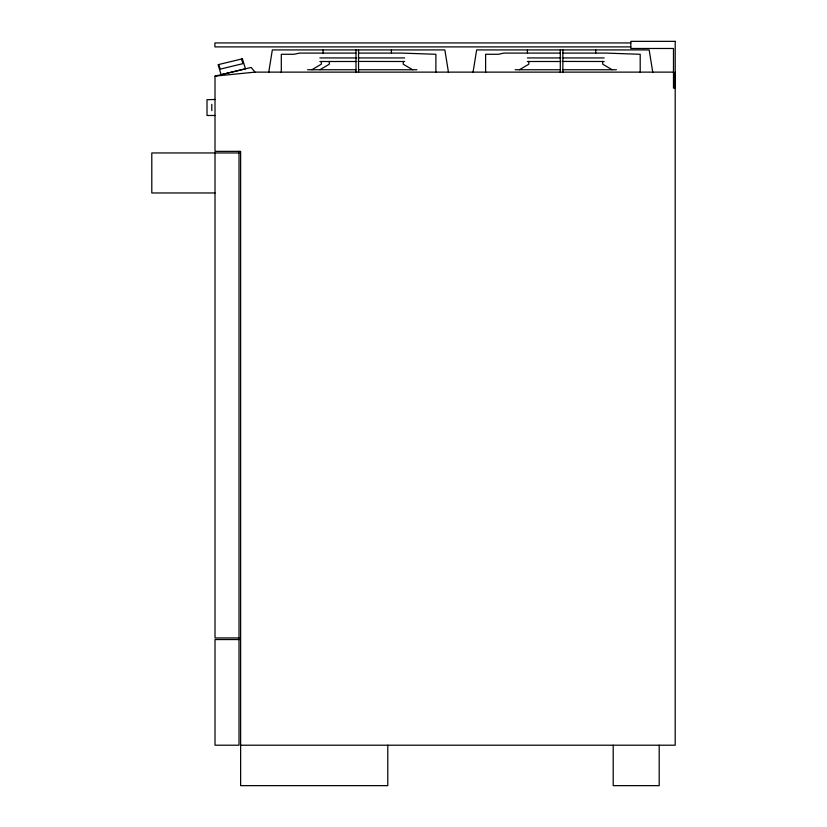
<?xml version="1.0" encoding="UTF-8"?>
<svg xmlns="http://www.w3.org/2000/svg" width="827" height="827" viewBox="0 0 827 827"><rect width="100%" height="100%" fill="white"/><g stroke="black" fill="none" stroke-linecap="round" stroke-linejoin="round"><path stroke-width="1.24" d="M268.703 72.456L272.341 49.92L444.854 49.92L448.492 72.456M473.013 72.456L476.652 49.92L649.164 49.92L652.803 72.456M674.47 75.557L675.194 72.125L675.194 745.21L240.626 745.21M311.903 69.747L321.3 64.196L321.3 61.425M319.915 69.747L329.311 64.196L329.311 61.425M519.418 69.747L528.815 64.196L528.815 61.425M387.791 745.21L387.791 785.65L240.626 785.65L240.626 151.351L215.01 151.351L215.01 76.125L251.15 67.452L255.026 72.125L673.488 72.125M215.01 76.125L255.026 72.125M630.815 42.932L214.906 42.932L214.906 46.901L630.815 46.901M355.982 53.093L299.55 53.093L294.112 54.282L281.304 54.282L281.304 72.497M358.546 53.093L401.643 53.093L435.891 54.282L435.891 72.497M560.293 53.093L503.85 53.093L498.412 54.282L485.614 54.282L485.614 72.497M562.856 53.093L605.953 53.093L640.201 54.282L640.201 72.497M319.853 57.931L356.323 57.931M358.267 57.931L404.672 57.931M527.357 57.931L560.799 57.931M563.28 57.931L604.175 57.931M319.853 61.498L356.323 61.498M358.143 61.425L404.672 61.498M527.357 61.498L560.799 61.498M562.463 61.425L604.175 61.498M307.634 69.747L355.992 69.747M358.536 69.747L416.891 69.747M515.149 69.747L560.51 69.747M562.97 69.747L616.394 69.747M215.01 99.488L207.008 99.695L207.008 115.491L215.01 115.491M239.024 152.954L151.796 152.954L151.796 192.97L215.01 192.97M239.024 637.948L215.01 637.948L215.01 152.954M239.024 639.55L215.01 639.55L215.01 745.21L239.024 745.21L239.024 151.351M612.125 69.747L602.728 64.196L602.728 61.425M412.621 69.747L403.225 64.196L403.225 61.425M241.505 59.027L242.921 63.648L220.24 69.127L218.835 64.506M659.191 745.21L659.191 785.65L613.2 785.65L613.2 745.21M595.709 49.92L595.709 53.093M562.856 49.92L562.856 72.497M560.293 49.92L560.293 72.497M527.43 49.92L527.43 53.093M391.409 49.92L391.409 53.093M358.546 49.92L358.546 72.497M355.982 49.92L355.982 72.497M323.119 49.92L323.119 53.093M211.805 104.316L211.805 110.653M675.204 41.35L675.194 88.127L673.488 88.127L673.488 48.483L630.815 48.483L630.815 41.35L675.204 41.35M242.404 58.81L218.08 64.682L221.14 74.699L245.464 68.827L242.404 58.81"/></g></svg>
